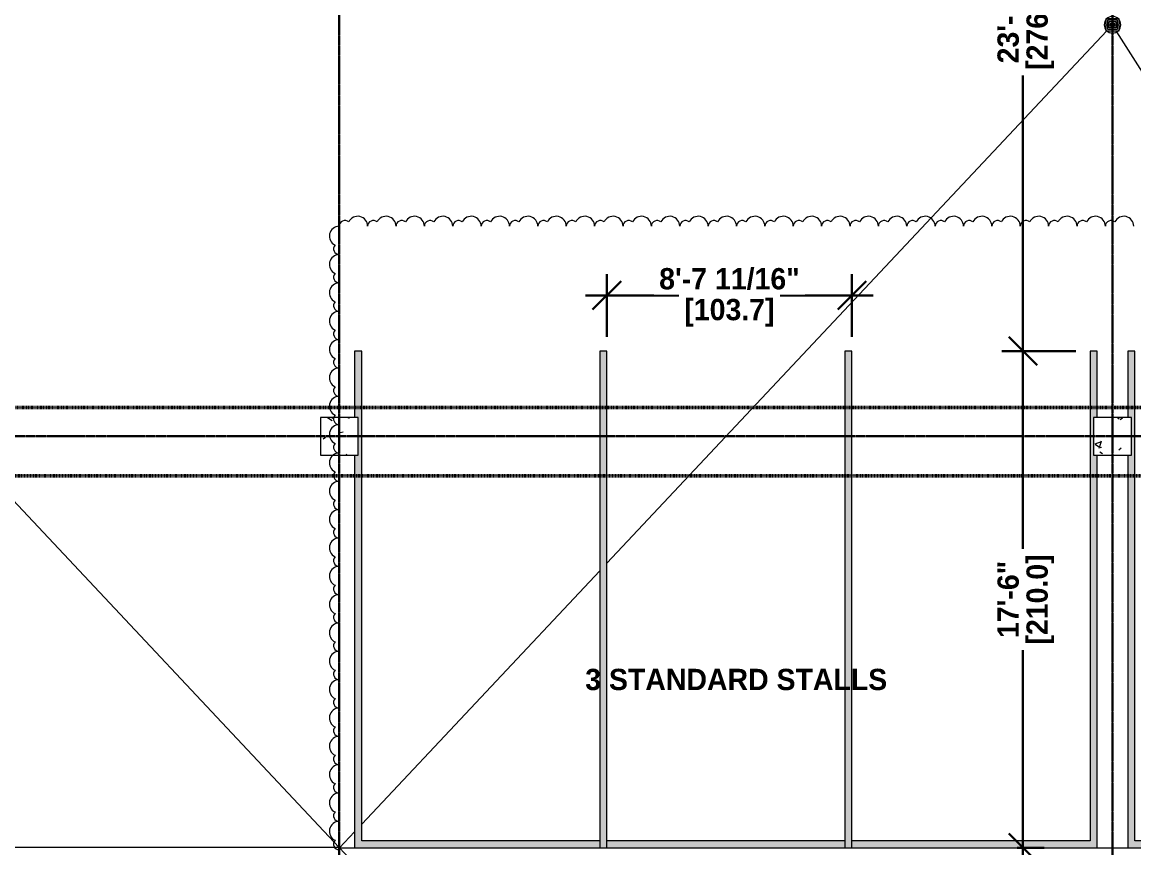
# Model space of a CAD drawing. Header units: inches. Extents: x -4218 to -1814, y 9767 to 12426.
# Drawn here: x -2634.4 to -2164.3, y 10665.2 to 11014.3 of the extents above; entities that cross this region are included whole.
import ezdxf

# ---------------------------------------------------------------- set-up
doc = ezdxf.new("R2010")
doc.units = ezdxf.units.IN
doc.header["$MEASUREMENT"] = 0
for name, pattern in [('Dash 1_16_', [0.125, 0.0625, -0.0625]), ('Double Dash 3_8_', [1, 0.375, -0.125, 0.125, -0.125, 0.125, -0.125]), ('Grid Line 1_2_', [0.875, 0.5, -0.125, 0.125, -0.125]), ('Grid Line 1_2__2_', [0.875, 0.5, -0.125, 0.125, -0.125])]:
    doc.linetypes.add(name, pattern=pattern)
for name, color, linetype, lineweight in [('0-1', 7, 'Continuous', 5), ('0-2', 7, 'Continuous', 9), ('0-3', 170, 'Double Dash 3_8_', 50), ('0-5', 55, 'Continuous', 9), ('A-ANNO-DIMS-1', 211, 'Continuous', 30), ('A-FLOR-1', 9, 'Continuous', 13), ('A-GENM', 5, 'Continuous', 9), ('C-PROP-LINE-2', 170, 'Dash 1_16_', 50), ('G-ANNO-REVC', 71, 'Continuous', 20), ('G-ANNO-TEXT-1', 147, 'Continuous', 20), ('P-SANR-FIXT-1', 7, 'Continuous', 9), ('S-COLS', 52, 'Continuous', 9), ('S-COLS-1', 7, 'Continuous', 9), ('S-GRID-1', 1, 'Grid Line 1_2_', 9), ('S-GRID-2', 1, 'Grid Line 1_2__2_', 30)]:
    doc.layers.add(name, color=color, linetype=linetype, lineweight=lineweight)
doc.styles.add('Century Gothic_B', font='GOTHICB.TTF', dxfattribs={"height": 9})
doc.dimstyles.new('OD__1_16__Tol__', dxfattribs={"dimscale": 12, "dimtxt": 9.397514, "dimasz": 1, "dimexe": 0.75, "dimexo": 0.5, "dimgap": 0.125, "dimtad": 1, "dimdec": 4, "dimrnd": 0.0625, "dimzin": 3, "dimdsep": 46, "dimlunit": 4, "dimtxsty": 'Century Gothic_B', "dimblk1": 'OBLIQUE', "dimblk2": 'OBLIQUE', "dimsah": 1, "dimcen": 0.09, "dimdle": 0.75, "dimazin": 0, "dimtfac": 1, "dimtdec": 4, "dimtix": 1, "dimtmove": 0, "dimatfit": 3, "dimfxl": 1, "dimtvp": 1, "dimtfill": 1, "dimfrac": 2, "dimtolj": 1, "dimtzin": 0, "dimlwd": 30, "dimlwe": 30, "dimarcsym": 2})

# ---------------------------------------------------------------- blocks, each defined once
blk = doc.blocks.new('Drain-Floor-WATTS-Square-Stainless_Steel_Strainer-Type_FD-1200-M - 2_ Outlet with 5_ Strainer-2528673-FLOOR PLAN - BASEMENT')
at = {"layer": 'P-SANR-FIXT-1'}
for p, q in [((-2.707, -2.707), (-2.707, 2.707)), ((-2.707, 2.707), (2.707, 2.707)), ((-2.03025, -2.03025), (-2.03025, 2.03025)), ((-2.03025, 2.03025), (2.03025, 2.03025)), ((-1.3535, -1.3535), (-1.3535, 1.3535)), ((-1.3535, 1.3535), (1.3535, 1.3535)), ((-0.67675, -0.67675), (-0.67675, 0.67675)), ((-0.67675, 0.67675), (0.67675, 0.67675)), ((0, 2.707), (0, -2.707)), ((0.67675, 0.67675), (0.67675, -0.67675)), ((1.3535, 1.3535), (1.3535, -1.3535)), ((2.03025, 2.03025), (2.03025, -2.03025)), ((2.707, 2.707), (2.707, -2.707)), ((-2.707, 0), (2.707, 0)), ((2.707, -2.707), (-2.707, -2.707)), ((2.03025, -2.03025), (-2.03025, -2.03025)), ((1.3535, -1.3535), (-1.3535, -1.3535)), ((0.67675, -0.67675), (-0.67675, -0.67675))]:
    blk.add_line(p, q, dxfattribs=at)
for start, end in [(360, 180), (180, 360)]:
    blk.add_arc((0, 0), 3.5, start, end, dxfattribs=at)
blk = doc.blocks.new('Family - ___-2835860-FLOOR PLAN - BASEMENT')
at = {"layer": 'C-PROP-LINE-2'}
blk.add_line((-2067.92, 10851.39), (-3401.42, 10851.39), dxfattribs=at)
blk = doc.blocks.new('Family - ___-2835903-FLOOR PLAN - BASEMENT')
at = {"layer": 'C-PROP-LINE-2'}
blk.add_line((-2096.82, 10822.49), (-3400.92, 10822.49), dxfattribs=at)
blk = doc.blocks.new('Family - ___-2835932-FLOOR PLAN - BASEMENT')
at = {"layer": 'C-PROP-LINE-2'}
blk.add_line((-2067.92, 10851.39), (-3401.42, 10851.39), dxfattribs=at)
blk = doc.blocks.new('CTR - 1st Phase - Shell_rvt-1-FLOOR PLAN - BASEMENT')
at = {"layer": 'A-FLOR-1'}
for p, q in [((-2500.32, 10847.19), (-2500.32, 11179.19)), ((-2500.32, 10665.35), (-2824.93, 11010.65)), ((-2175.71, 11010.65), (-2387.16, 10785.54)), ((-2070.82, 10851.06), (-2171.46, 11010.24)), ((-2500.32, 10665.35), (-2500.32, 10831.19)), ((-2390.16, 10782.35), (-2490.82, 10675.18)), ((-2493.82, 10671.98), (-2500.19, 10665.21)), ((-2500.32, 10665.35), (-2833.82, 10665.2)), ((-2500.32, 10665.06), (-2500.32, 10665.35)), ((-2500.19, 10665.21), (-2500.32, 10665.35)), ((-2500.19, 10665.21), (-2500.32, 10665.06)), ((-2493.82, 10658.43), (-2500.19, 10665.21)), ((-2500.19, 10665.21), (-2493.82, 10665.21)), ((-2179.82, 10665.21), (-2166.82, 10665.21))]:
    blk.add_line(p, q, dxfattribs=at)
at = {"layer": 'S-GRID-1'}
for p, q in [((-2500.32, 9836.18), (-2500.32, 12376.79)), ((-2173.32, 9836.18), (-2173.32, 12376.79)), ((-1814.21, 10839.19), (-4168.71, 10839.19))]:
    blk.add_line(p, q, dxfattribs=at)
at = {"layer": '0-2'}
blk.add_blockref('Drain-Floor-WATTS-Square-Stainless_Steel_Strainer-Type_FD-1200-M - 2_ Outlet with 5_ Strainer-2528673-FLOOR PLAN - BASEMENT', (-2173.32, 11013.19), dxfattribs=at)
at = {"layer": '0-3'}
for name in ['Family - ___-2835932-FLOOR PLAN - BASEMENT', 'Family - ___-2835860-FLOOR PLAN - BASEMENT', 'Family - ___-2835903-FLOOR PLAN - BASEMENT']:
    blk.add_blockref(name, (0, 0), dxfattribs=at)
blk = doc.blocks.new('034100 - Precast Structural Concrete - Column - Corbels - 16_x16_-V25-FLOOR PLAN - BASEMENT')
at = {"layer": 'S-COLS'}
h = blk.add_hatch(dxfattribs=at)
h.set_pattern_fill('FP_23', color=256, style=0, pattern_type=2)
h.set_pattern_definition([(320, (-10840.174, -2499.34), (-2.40992, -27.5427), [2.88, -31.68]), (265, (-10840.174, -2499.34), (28.884266, 5.327844), [2.304, -25.344]), (10.451, (-10840.374, -2501.635), (26.47393, -22.215316), [2.448, -26.924]), (316.184, (-10832.494, -2499.34), (-6.35642, -40.98187), [4.32, -47.52]), (6.636, (-10833.023, -2502.755), (37.40619, -35.89075), [3.671, -40.386]), (261.184, (-10832.494, -2499.34), (37.40622, -35.89097), [3.456, -38.016]), (291, (-10834.414, -2503.18), (-15.46073, -22.921036), [2.88, -31.68]), (236, (-10834.414, -2503.18), (27.84574, -9.34353), [2.304, -25.344]), (341.451, (-10835.702, -2505.09), (12.38442, -32.26477), [2.448, -26.924]), (307.5, (-10840.174, -2499.339), (12.782707, -0.466855), [1.267, -23.77, 1.267, -24.461, -25.44]), (307.5, (-10840.174, -2499.339), (12.782707, -0.466855), [-50.765, 1.267, -24.173]), (277.5, (-10840.174, -2499.339), (15.14509, -10.10159), [1.267, -13.402, 1.267, -23.194, -9.696]), (277.5, (-10840.174, -2499.339), (15.14509, -10.10159), [-39.13, 1.267, -8.429]), (237.5, (-10840.174, -2490.776), (-0.86578, -20.499161), [1.267, -8.333, 1.267, -28.685, -39.744]), (237.5, (-10840.174, -2490.776), (-0.86578, -20.499161), [-39.552, 1.267, -38.477]), (227.5, (-10840.174, -2486.936), (3.844288, -22.39478), [1.267, -11.213, 1.267, -18.624, -28.224]), (227.5, (-10840.174, -2486.936), (3.844288, -22.39478), [-32.371, 1.267, -26.957])])
h.paths.add_polyline_path([(-8.98, -5.52), (-8.98, -7.02), (7.02, -7.02), (7.02, 8.98), (-8.98, 8.98), (-8.98, 0.85)], flags=0)
at = {"layer": 'S-COLS-1'}
for p, q in [((-8.91, 8.98), (-8.98, 8.98)), ((-8.98, 8.98), (-8.98, -7.02)), ((6.94, 8.98), (-8.91, 8.98)), ((7.02, 8.98), (6.94, 8.98)), ((7.02, -7.02), (7.02, 8.98)), ((-8.98, -7.02), (-8.91, -7.02)), ((-8.91, -7.02), (6.94, -7.02)), ((6.94, -7.02), (7.02, -7.02))]:
    blk.add_line(p, q, dxfattribs=at)
blk = doc.blocks.new('CTR - 1st Phase - Structure_rvt-1-FLOOR PLAN - BASEMENT')
at = {"layer": 'S-COLS'}
h = blk.add_hatch(dxfattribs=at)
h.set_pattern_fill('FP_2', color=256, style=0, pattern_type=2)
h.set_pattern_definition([(50, (0, 0), (27.5427, -2.40992), [2.88, -31.68]), (355, (0, 0), (-5.327844, 28.884266), [2.304, -25.344]), (100.451, (2.295, -0.2), (22.215316, 26.47393), [2.448, -26.924]), (46.184, (0, 7.68), (40.98187, -6.35642), [4.32, -47.52]), (96.636, (3.415, 7.15), (35.89075, 37.40619), [3.671, -40.386]), (351.184, (0, 7.68), (35.89097, 37.40622), [3.456, -38.016]), (21, (3.84, 5.76), (22.921036, -15.46073), [2.88, -31.68]), (326, (3.84, 5.76), (9.34353, 27.84574), [2.304, -25.344]), (71.451, (5.75, 4.472), (32.26477, 12.38442), [2.448, -26.924]), (37.5, (0, 0), (0.466855, 12.782707), [1.267, -23.77, 1.267, -24.461, -25.44]), (37.5, (0, 0), (0.466855, 12.782707), [-50.765, 1.267, -24.173]), (7.5, (0, 0), (10.10159, 15.14509), [1.267, -13.402, 1.267, -23.194, -9.696]), (7.5, (0, 0), (10.10159, 15.14509), [-39.13, 1.267, -8.429]), (327.5, (-8.563, 0), (20.499161, -0.86578), [1.267, -8.333, 1.267, -28.685, -39.744]), (327.5, (-8.563, 0), (20.499161, -0.86578), [-39.552, 1.267, -38.477]), (317.5, (-12.403, 0), (22.39478, 3.844288), [1.267, -11.213, 1.267, -18.624, -28.224]), (317.5, (-12.403, 0), (22.39478, 3.844288), [-32.371, 1.267, -26.957])])
h.paths.add_polyline_path([(-2181.32, 10831.19), (-2165.32, 10831.19), (-2165.32, 10847.19), (-2181.32, 10847.19), (-2181.32, 10831.27)], flags=0)
at = {"layer": 'S-COLS-1'}
for p, q in [((-2181.32, 10847.19), (-2181.32, 10847.11)), ((-2165.32, 10847.19), (-2181.32, 10847.19)), ((-2181.32, 10847.11), (-2181.32, 10831.27)), ((-2165.32, 10847.11), (-2165.32, 10847.19)), ((-2165.32, 10831.27), (-2165.32, 10847.11)), ((-2181.32, 10831.27), (-2181.32, 10831.19)), ((-2181.32, 10831.19), (-2165.32, 10831.19)), ((-2165.32, 10831.19), (-2165.32, 10831.27))]:
    blk.add_line(p, q, dxfattribs=at)
at = {"layer": 'S-GRID-2'}
for p, q in [((-2500.32, 9772.61), (-2500.32, 12247.5)), ((-2173.32, 9772.61), (-2173.32, 12247.5)), ((-1814.21, 10839.19), (-4076.95, 10839.19))]:
    blk.add_line(p, q, dxfattribs=at)
at = {"layer": '0-5', "rotation": 90.0000000000016}
blk.add_blockref('034100 - Precast Structural Concrete - Column - Corbels - 16_x16_-V25-FLOOR PLAN - BASEMENT', (-2499.34, 10840.17), dxfattribs=at)
blk = doc.blocks.new('Parking_Stall_Multiple - STANDARD-V6-FLOOR PLAN - BASEMENT')
at = {"layer": 'A-GENM'}
h = blk.add_hatch(color=256, dxfattribs=at)
h.paths.add_polyline_path([(0, 207.34), (210, 207.34), (210, 210.34), (106.5, 208.84), (3, 210.34)], flags=0)
h.paths.add_polyline_path([(0, 207.34), (0.08, 210.25), (0, 210.34)], flags=0)
h.paths.add_polyline_path([(0, 210.34), (3, 210.34), (3, 311), (210, 311), (210, 314), (182, 314), (182, 312.5), (166, 312.5), (166, 314), (0, 314), (0, 310.96)], flags=0)
h = blk.add_hatch(color=256, dxfattribs=at)
h.paths.add_polyline_path([(0, 103.67), (210, 103.67), (210, 106.67), (106.5, 105.17), (3, 106.67)], flags=0)
h.paths.add_polyline_path([(0, 103.67), (0.08, 106.58), (0, 106.67)], flags=0)
h.paths.add_polyline_path([(3, 210.34), (106.5, 208.84), (210, 210.34), (35.91, 210.34)], flags=0)
h.paths.add_polyline_path([(0, 207.34), (3, 210.34), (0, 210.34), (0.08, 210.25)], flags=0)
h.paths.add_polyline_path([(0, 157.64), (0, 106.67), (3, 106.67), (3, 207.34), (0, 207.29)], flags=0)
h = blk.add_hatch(color=256, dxfattribs=at)
h.paths.add_polyline_path([(3, 106.67), (106.5, 105.17), (210, 106.67), (35.91, 106.67)], flags=0)
h.paths.add_polyline_path([(0, 103.67), (3, 106.67), (0, 106.67), (0.08, 106.58)], flags=0)
h.paths.add_polyline_path([(0, 0), (166, 0), (166, 1.5), (182, 1.5), (182, 0), (210, 0), (210, 3), (3, 3), (3, 103.67), (0, 103.62), (0, 3)], flags=0)
for p, q in [((166, 314), (0, 314)), ((0, 314), (0, 207.34)), ((3, 210.34), (3, 311)), ((3, 311), (210, 311)), ((210, 314), (182, 314)), ((210, 311), (210, 314)), ((210, 210.34), (0, 210.34)), ((0, 210.34), (0, 103.67)), ((0, 207.34), (210, 207.34)), ((210, 210.34), (3, 210.34)), ((3, 106.67), (3, 207.34)), ((3, 207.34), (210, 207.34)), ((210, 207.34), (210, 210.34)), ((210, 207.34), (210, 210.34)), ((210, 106.67), (0, 106.67)), ((0, 106.67), (0, 0)), ((0, 103.67), (210, 103.67)), ((210, 106.67), (3, 106.67)), ((3, 3), (3, 103.67)), ((3, 103.67), (210, 103.67)), ((210, 103.67), (210, 106.67)), ((210, 103.67), (210, 106.67)), ((210, 3), (3, 3)), ((210, 0), (210, 3)), ((0, 0), (166.01, 0)), ((181.99, 0), (210, 0))]:
    blk.add_line(p, q, dxfattribs=at)
blk = doc.blocks.new('Parking_Stall_Multiple - COMPACT-2287195-FLOOR PLAN - BASEMENT')
at = {"layer": 'A-GENM'}
h = blk.add_hatch(color=256, dxfattribs=at)
h.paths.add_polyline_path([(0, 96), (210, 96), (210, 99), (106.5, 97.5), (3, 99)], flags=0)
h.paths.add_polyline_path([(0, 99), (0, 96), (0.09, 98.91)], flags=0)
h.paths.add_polyline_path([(0, 191.96), (0, 99), (3, 99), (3, 192), (210, 192), (210, 195), (182, 195), (182, 193.5), (166, 193.5), (166, 195), (0, 195), (0, 192)], flags=0)
h = blk.add_hatch(color=256, dxfattribs=at)
h.paths.add_polyline_path([(3, 99), (106.5, 97.5), (210, 99), (129.41, 99)], flags=0)
h.paths.add_polyline_path([(0, 96), (3, 99), (0, 99), (0.09, 98.91)], flags=0)
h.paths.add_polyline_path([(0, 95.96), (0, 0), (210, 0), (210, 3), (3, 3), (3, 96), (0, 96)], flags=0)
for p, q in [((166, 195), (0, 195)), ((0, 195), (0, 96)), ((210, 195), (182, 195)), ((210, 192), (210, 195)), ((3, 99), (3, 192)), ((3, 192), (210, 192)), ((210, 99), (0, 99)), ((0, 99), (0, 0)), ((210, 99), (3, 99)), ((210, 96), (210, 99)), ((210, 96), (210, 99)), ((0, 96), (210, 96)), ((3, 3), (3, 96)), ((3, 96), (210, 96)), ((210, 3), (3, 3)), ((210, 0), (210, 3)), ((0, 0), (210, 0))]:
    blk.add_line(p, q, dxfattribs=at)
blk = doc.blocks.new('_Oblique')
at = {"color": 0, "linetype": 'ByBlock', "lineweight": -2}
blk.add_line((-0.5, -0.5), (0.5, 0.5), dxfattribs=at)
blk = doc.blocks.new('DIMBLOCK25-FLOOR PLAN - BASEMENT')
at = {"layer": 'A-ANNO-DIMS-1', "color": 0, "lineweight": 30, "transparency": 16777216}
for p, q in [((-2211.18, 10446.19), (-2211.18, 10674.19)), ((-2213.66, 10665.19), (-2202.18, 10665.19)), ((-2277.49, 10455.19), (-2202.18, 10455.19))]:
    blk.add_line(p, q, dxfattribs=at)
at = {"layer": 'Defpoints', "color": 0, "transparency": 16777216}
for p in [(-2219.66, 10665.19), (-2211.18, 10665.19), (-2283.49, 10455.19)]:
    blk.add_point(p, dxfattribs=at)
at = {"layer": 'A-ANNO-DIMS-1', "color": 0, "lineweight": 30, "transparency": 16777216, "xscale": 12, "yscale": 12, "zscale": 12}
for p, rotation in [((-2211.18, 10665.19), 90), ((-2211.18, 10455.19), 270)]:
    blk.add_blockref('_Oblique', p, dxfattribs=dict(at, rotation=rotation))
at = {"layer": 'A-ANNO-DIMS-1', "color": 0, "transparency": 16777216, "insert": (-2217.4, 10560.19), "char_height": 9, "attachment_point": 5, "rotation": 90, "style": 'Century Gothic_B', "bg_fill": 3, "box_fill_scale": 1.25, "bg_fill_color": 256, "bg_fill_true_color": 13158600, "bg_fill_transparency": 0}
blk.add_mtext('\\A1;17\'-6"', dxfattribs=at)
at = {"layer": 'A-ANNO-DIMS-1', "color": 0, "transparency": 16777216, "insert": (-2203.85, 10560.19), "char_height": 9, "attachment_point": 5, "rotation": 90, "style": 'Century Gothic_B', "bg_fill": 3, "box_fill_scale": 1.25, "bg_fill_color": 256, "bg_fill_true_color": 13158600, "bg_fill_transparency": 0}
blk.add_mtext('\\A1;[210.0]', dxfattribs=at)
blk = doc.blocks.new('DIMBLOCK26-FLOOR PLAN - BASEMENT')
at = {"layer": 'A-ANNO-DIMS-1', "color": 0, "lineweight": 30, "transparency": 16777216}
for p, q in [((-2211.18, 10656.19), (-2211.18, 10884.19)), ((-2188.82, 10875.19), (-2220.18, 10875.19)), ((-2213.66, 10665.19), (-2202.18, 10665.19))]:
    blk.add_line(p, q, dxfattribs=at)
at = {"layer": 'Defpoints', "color": 0, "transparency": 16777216}
for p in [(-2211.18, 10875.19), (-2182.82, 10875.19), (-2219.66, 10665.19)]:
    blk.add_point(p, dxfattribs=at)
at = {"layer": 'A-ANNO-DIMS-1', "color": 0, "lineweight": 30, "transparency": 16777216, "xscale": 12, "yscale": 12, "zscale": 12}
for p, rotation in [((-2211.18, 10875.19), 90), ((-2211.18, 10665.19), 270)]:
    blk.add_blockref('_Oblique', p, dxfattribs=dict(at, rotation=rotation))
at = {"layer": 'A-ANNO-DIMS-1', "color": 0, "transparency": 16777216, "insert": (-2217.4, 10770.19), "char_height": 9, "attachment_point": 5, "rotation": 90, "style": 'Century Gothic_B', "bg_fill": 3, "box_fill_scale": 1.25, "bg_fill_color": 256, "bg_fill_true_color": 13158600, "bg_fill_transparency": 0}
blk.add_mtext('\\A1;17\'-6"', dxfattribs=at)
at = {"layer": 'A-ANNO-DIMS-1', "color": 0, "transparency": 16777216, "insert": (-2203.85, 10770.19), "char_height": 9, "attachment_point": 5, "rotation": 90, "style": 'Century Gothic_B', "bg_fill": 3, "box_fill_scale": 1.25, "bg_fill_color": 256, "bg_fill_true_color": 13158600, "bg_fill_transparency": 0}
blk.add_mtext('\\A1;[210.0]', dxfattribs=at)
blk = doc.blocks.new('DIMBLOCK27-FLOOR PLAN - BASEMENT')
at = {"layer": 'A-ANNO-DIMS-1', "color": 0, "lineweight": 30, "transparency": 16777216}
for p, q in [((-2211.18, 10866.19), (-2211.18, 11160.19)), ((-2188.82, 11151.19), (-2220.18, 11151.19)), ((-2188.82, 10875.19), (-2220.18, 10875.19))]:
    blk.add_line(p, q, dxfattribs=at)
at = {"layer": 'Defpoints', "color": 0, "transparency": 16777216}
for p in [(-2211.18, 11151.19), (-2182.82, 11151.19), (-2182.82, 10875.19)]:
    blk.add_point(p, dxfattribs=at)
at = {"layer": 'A-ANNO-DIMS-1', "color": 0, "lineweight": 30, "transparency": 16777216, "xscale": 12, "yscale": 12, "zscale": 12}
for p, rotation in [((-2211.18, 11151.19), 90), ((-2211.18, 10875.19), 270)]:
    blk.add_blockref('_Oblique', p, dxfattribs=dict(at, rotation=rotation))
at = {"layer": 'A-ANNO-DIMS-1', "color": 0, "transparency": 16777216, "insert": (-2217.4, 11013.19), "char_height": 9, "attachment_point": 5, "rotation": 90, "style": 'Century Gothic_B', "bg_fill": 3, "box_fill_scale": 1.25, "bg_fill_color": 256, "bg_fill_true_color": 13158600, "bg_fill_transparency": 0}
blk.add_mtext('\\A1;23\'-0"', dxfattribs=at)
at = {"layer": 'A-ANNO-DIMS-1', "color": 0, "transparency": 16777216, "insert": (-2203.85, 11013.19), "char_height": 9, "attachment_point": 5, "rotation": 90, "style": 'Century Gothic_B', "bg_fill": 3, "box_fill_scale": 1.25, "bg_fill_color": 256, "bg_fill_true_color": 13158600, "bg_fill_transparency": 0}
blk.add_mtext('\\A1;[276.0]', dxfattribs=at)
blk = doc.blocks.new('DIMBLOCK32-FLOOR PLAN - BASEMENT')
at = {"layer": 'A-ANNO-DIMS-1', "color": 0, "lineweight": 30, "transparency": 16777216}
for p, q in [((-2387.16, 10881.19), (-2387.16, 10907.74)), ((-2283.49, 10881.19), (-2283.49, 10907.74)), ((-2396.16, 10898.74), (-2274.49, 10898.74))]:
    blk.add_line(p, q, dxfattribs=at)
at = {"layer": 'Defpoints', "color": 0, "transparency": 16777216}
for p in [(-2283.49, 10898.74), (-2387.16, 10875.19), (-2283.49, 10875.19)]:
    blk.add_point(p, dxfattribs=at)
at = {"layer": 'A-ANNO-DIMS-1', "color": 0, "lineweight": 30, "transparency": 16777216, "xscale": 12, "yscale": 12, "zscale": 12, "rotation": 180}
blk.add_blockref('_Oblique', (-2387.16, 10898.74), dxfattribs=at)
at = {"layer": 'A-ANNO-DIMS-1', "color": 0, "lineweight": 30, "transparency": 16777216, "xscale": 12, "yscale": 12, "zscale": 12}
blk.add_blockref('_Oblique', (-2283.49, 10898.74), dxfattribs=at)
at = {"layer": 'A-ANNO-DIMS-1', "color": 0, "transparency": 16777216, "insert": (-2335.32, 10905.67), "char_height": 9, "attachment_point": 5, "style": 'Century Gothic_B', "bg_fill": 3, "box_fill_scale": 1.25, "bg_fill_color": 256, "bg_fill_true_color": 13158600, "bg_fill_transparency": 0}
blk.add_mtext('\\A1;8\'-7 11/16"', dxfattribs=at)
at = {"layer": 'A-ANNO-DIMS-1', "color": 0, "transparency": 16777216, "insert": (-2335.32, 10891.41), "char_height": 9, "attachment_point": 5, "style": 'Century Gothic_B', "bg_fill": 3, "box_fill_scale": 1.25, "bg_fill_color": 256, "bg_fill_true_color": 13158600, "bg_fill_transparency": 0}
blk.add_mtext('\\A1;[103.7]', dxfattribs=at)
blk = doc.blocks.new('Family - ___-2287467-FLOOR PLAN - BASEMENT')
at = {"layer": 'G-ANNO-REVC'}
for centre, radius, start, end in [((-2497.92, 10928.01), 2.4, 48.1897, 180), ((-2492.52, 10928.01), 4.2, 0, 154.7912), ((-2485.92, 10928.01), 2.4, 48.1897, 180), ((-2480.52, 10928.01), 4.2, 0, 154.7912), ((-2473.92, 10928.01), 2.4, 48.1897, 180), ((-2468.52, 10928.01), 4.2, 0, 154.7912), ((-2461.92, 10928.01), 2.4, 48.1897, 180), ((-2456.52, 10928.01), 4.2, 0, 154.7912), ((-2449.92, 10928.01), 2.4, 48.1897, 180), ((-2444.52, 10928.01), 4.2, 0, 154.7912), ((-2437.92, 10928.01), 2.4, 48.1897, 180), ((-2432.52, 10928.01), 4.2, 0, 154.7912), ((-2425.92, 10928.01), 2.4, 48.1897, 180), ((-2420.52, 10928.01), 4.2, 0, 154.7912), ((-2413.92, 10928.01), 2.4, 48.1897, 180), ((-2408.52, 10928.01), 4.2, 0, 154.7912), ((-2401.92, 10928.01), 2.4, 48.1897, 180), ((-2396.52, 10928.01), 4.2, 0, 154.7912), ((-2389.92, 10928.01), 2.4, 48.1897, 180), ((-2384.52, 10928.01), 4.2, 0, 154.7912), ((-2377.92, 10928.01), 2.4, 48.1897, 180), ((-2372.52, 10928.01), 4.2, 0, 154.7912), ((-2365.92, 10928.01), 2.4, 48.1897, 180), ((-2360.52, 10928.01), 4.2, 0, 154.7912), ((-2353.92, 10928.01), 2.4, 48.1897, 180), ((-2348.52, 10928.01), 4.2, 0, 154.7912), ((-2341.92, 10928.01), 2.4, 48.1897, 180), ((-2336.52, 10928.01), 4.2, 0, 154.7912), ((-2329.92, 10928.01), 2.4, 48.1897, 180), ((-2324.52, 10928.01), 4.2, 0, 154.7912), ((-2317.92, 10928.01), 2.4, 48.1897, 180), ((-2312.52, 10928.01), 4.2, 0, 154.7912), ((-2305.92, 10928.01), 2.4, 48.1897, 180), ((-2300.52, 10928.01), 4.2, 0, 154.7912), ((-2293.92, 10928.01), 2.4, 48.1897, 180), ((-2288.52, 10928.01), 4.2, 0, 154.7912), ((-2281.92, 10928.01), 2.4, 48.1897, 180), ((-2276.52, 10928.01), 4.2, 0, 154.7912), ((-2269.92, 10928.01), 2.4, 48.1897, 180), ((-2264.52, 10928.01), 4.2, 0, 154.7912), ((-2257.92, 10928.01), 2.4, 48.1897, 180), ((-2252.52, 10928.01), 4.2, 0, 154.7912), ((-2245.92, 10928.01), 2.4, 48.1897, 180), ((-2240.52, 10928.01), 4.2, 0, 154.7912), ((-2233.92, 10928.01), 2.4, 48.1897, 180), ((-2228.52, 10928.01), 4.2, 0, 154.7912), ((-2221.92, 10928.01), 2.4, 48.1897, 180), ((-2216.52, 10928.01), 4.2, 0, 154.7912), ((-2209.92, 10928.01), 2.4, 48.1897, 180), ((-2204.52, 10928.01), 4.2, 0, 154.7912), ((-2197.92, 10928.01), 2.4, 48.1897, 180), ((-2192.52, 10928.01), 4.2, 0, 154.7912), ((-2185.92, 10928.01), 2.4, 48.1897, 180), ((-2180.52, 10928.01), 4.2, 0, 154.7912), ((-2173.92, 10928.01), 2.4, 48.1897, 180), ((-2168.52, 10928.01), 4.2, 0, 154.7912), ((-2500.32, 10923.81), 4.19, 90, 244.7912), ((-2500.32, 10918.42), 2.4, 138.1897, 270), ((-2500.32, 10911.83), 4.19, 90, 244.7912), ((-2500.32, 10906.44), 2.4, 138.1897, 270), ((-2500.32, 10899.85), 4.19, 90, 244.7912), ((-2500.32, 10887.86), 4.19, 90, 244.7912), ((-2500.32, 10894.45), 2.4, 138.1897, 270), ((-2500.32, 10882.47), 2.4, 138.1897, 270), ((-2500.32, 10875.88), 4.19, 90, 244.7912), ((-2500.32, 10870.48), 2.4, 138.1897, 270), ((-2500.32, 10863.89), 4.19, 90, 244.7912), ((-2500.32, 10858.5), 2.4, 138.1897, 270), ((-2500.32, 10851.91), 4.19, 90, 244.7912), ((-2500.32, 10846.52), 2.4, 138.1897, 270), ((-2500.32, 10839.92), 4.19, 90, 244.7912), ((-2500.32, 10834.53), 2.4, 138.1897, 270), ((-2500.32, 10827.94), 4.19, 90, 244.7912), ((-2500.32, 10822.55), 2.4, 138.1897, 270), ((-2500.32, 10815.96), 4.19, 90, 244.7912), ((-2500.32, 10810.56), 2.4, 138.1897, 270), ((-2500.32, 10803.97), 4.19, 90, 244.7912), ((-2500.32, 10798.58), 2.4, 138.1897, 270), ((-2500.32, 10791.99), 4.19, 90, 244.7912), ((-2500.32, 10780), 4.19, 90, 244.7912), ((-2500.32, 10786.59), 2.4, 138.1897, 270), ((-2500.32, 10774.61), 2.4, 138.1897, 270), ((-2500.32, 10768.02), 4.19, 90, 244.7912), ((-2500.32, 10756.03), 4.19, 90, 244.7912), ((-2500.32, 10762.63), 2.4, 138.1897, 270), ((-2500.32, 10750.64), 2.4, 138.1897, 270), ((-2500.32, 10744.05), 4.19, 90, 244.7912), ((-2500.32, 10738.66), 2.4, 138.1897, 270), ((-2500.32, 10732.07), 4.19, 90, 244.7912), ((-2500.32, 10726.67), 2.4, 138.1897, 270), ((-2500.32, 10720.08), 4.19, 90, 244.7912), ((-2500.32, 10714.69), 2.4, 138.1897, 270), ((-2500.32, 10708.1), 4.19, 90, 244.7912), ((-2500.32, 10702.7), 2.4, 138.1897, 270), ((-2500.32, 10696.11), 4.19, 90, 244.7912), ((-2500.32, 10690.72), 2.4, 138.1897, 270), ((-2500.32, 10684.13), 4.19, 90, 244.7912), ((-2500.32, 10678.74), 2.4, 138.1897, 270), ((-2500.32, 10672.15), 4.19, 90, 244.7912), ((-2500.32, 10666.75), 2.4, 138.1897, 270)]:
    blk.add_arc(centre, radius, start, end, dxfattribs=at)

msp = doc.modelspace()

# ---------------------------------------------------------------- block references
at = {"layer": '0-1'}
for name in ['CTR - 1st Phase - Shell_rvt-1-FLOOR PLAN - BASEMENT', 'CTR - 1st Phase - Structure_rvt-1-FLOOR PLAN - BASEMENT']:
    msp.add_blockref(name, (0, 0), dxfattribs=at)
at = {"layer": 'A-GENM', "rotation": 89.99999999999953}
for name, p in [('Parking_Stall_Multiple - STANDARD-V6-FLOOR PLAN - BASEMENT', (-2179.81983, 10665.1894)), ('Parking_Stall_Multiple - COMPACT-2287195-FLOOR PLAN - BASEMENT', (-1971.82374, 10665.1894))]:
    msp.add_blockref(name, p, dxfattribs=at)

# ---------------------------------------------------------------- texts
at = {"layer": 'G-ANNO-TEXT-1', "insert": (-2396.30589, 10740.86416), "char_height": 9, "width": 144.834, "attachment_point": 1, "style": 'Century Gothic_B'}
msp.add_mtext('3 STANDARD STALLS', dxfattribs=at)

# ---------------------------------------------------------------- next in the draw order: dimensions: what is measured, and where the dimension line sits
at = {"layer": 'A-ANNO-DIMS-1'}
dim = msp.add_linear_dim(base=(-2283.4878, 10898.73653), p1=(-2387.15577, 10875.1894), p2=(-2283.4878, 10875.1894), dimstyle='OD__1_16__Tol__', override={"dimpost": '<>\\X', "dimfxl": 103.667969}, dxfattribs=at)
dim.commit()
dim.dimension.update_dxf_attribs({"geometry": 'DIMBLOCK32-FLOOR PLAN - BASEMENT', "text_midpoint": (-2335.32178, 10898.73653)})
dim = msp.add_linear_dim(base=(-2211.17573, 10665.1894), p1=(-2283.4878, 10455.1894), p2=(-2219.66101, 10665.1894), angle=90, dimstyle='OD__1_16__Tol__', override={"dimpost": '<>\\X', "dimfxl": 219.48544}, dxfattribs=at)
dim.commit()
dim.dimension.update_dxf_attribs({"geometry": 'DIMBLOCK25-FLOOR PLAN - BASEMENT', "text_midpoint": (-2211.17573, 10560.1894)})

# ---------------------------------------------------------------- next in the draw order: dimensions: what is measured, and where the dimension line sits
dim = msp.add_linear_dim(base=(-2211.17573, 10875.1894), p1=(-2219.66101, 10665.1894), p2=(-2182.81983, 10875.1894), angle=90, dimstyle='OD__1_16__Tol__', override={"dimpost": '<>\\X', "dimfxl": 213.207112}, dxfattribs=at)
dim.commit()
dim.dimension.update_dxf_attribs({"geometry": 'DIMBLOCK26-FLOOR PLAN - BASEMENT', "text_midpoint": (-2211.17573, 10770.1894)})

# ---------------------------------------------------------------- next in the draw order: dimensions: what is measured, and where the dimension line sits
dim = msp.add_linear_dim(base=(-2211.17573, 11151.1894), p1=(-2182.81983, 10875.1894), p2=(-2182.81983, 11151.1894), angle=90, dimstyle='OD__1_16__Tol__', override={"dimpost": '<>\\X', "dimfxl": 276}, dxfattribs=at)
dim.commit()
dim.dimension.update_dxf_attribs({"geometry": 'DIMBLOCK27-FLOOR PLAN - BASEMENT', "text_midpoint": (-2211.17573, 11013.1894)})

# ---------------------------------------------------------------- next in the draw order: block references
at = {"layer": 'G-ANNO-REVC'}
msp.add_blockref('Family - ___-2287467-FLOOR PLAN - BASEMENT', (0, 0), dxfattribs=at)

doc.saveas('drawing.dxf')
